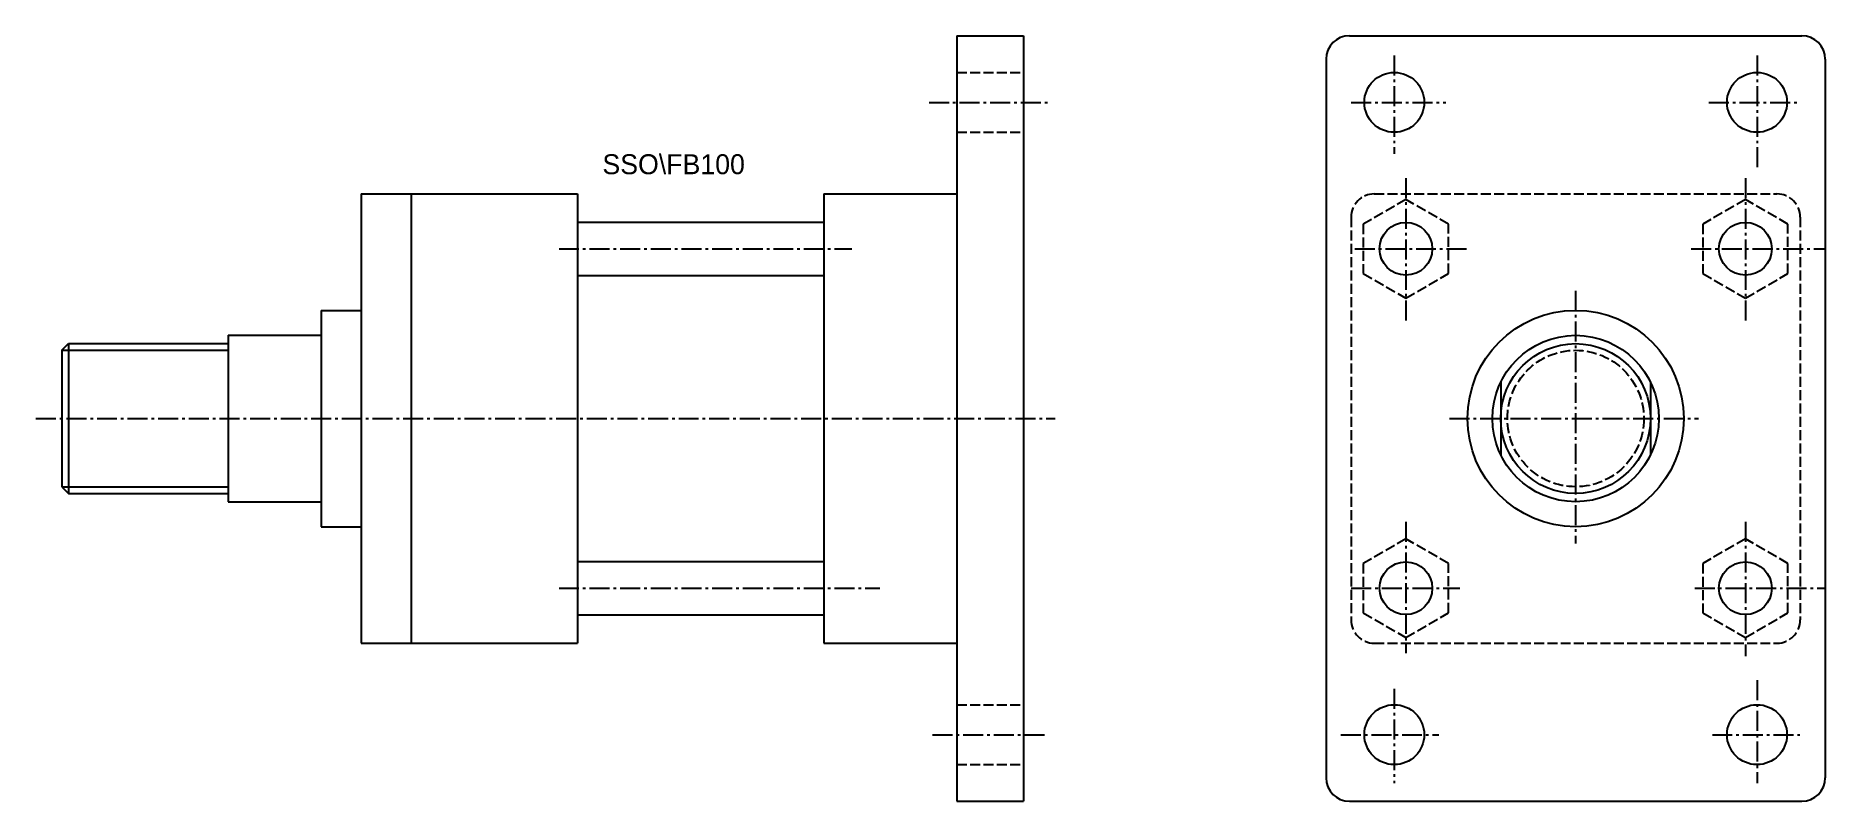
# Model space of a CAD drawing. Extents: x 130 to 667, y 147 to 377.
import ezdxf

# ---------------------------------------------------------------- set-up
doc = ezdxf.new("R2010")
doc.units = 0
doc.header["$MEASUREMENT"] = 0
doc.linetypes.add('DASHED', pattern=[4, 3, -1])
doc.linetypes.add('SCENTER', pattern=[9.2, 6, -1.2, 0.8, -1.2])
for name, color, linetype in [('CON', 2, 'CONTINUOUS'), ('DAS', 3, 'DASHED'), ('SCEN', 1, 'SCENTER'), ('UTI', 7, 'CONTINUOUS')]:
    doc.layers.add(name, color=color, linetype=linetype)

msp = doc.modelspace()

# ---------------------------------------------------------------- linework, layer by layer
at = {"layer": 'CON'}
for p, q in [((406.38, 376.92), (426.38, 376.92)), ((406.38, 376.92), (406.38, 146.92)), ((426.38, 376.92), (426.38, 146.92)), ((524.33, 376.92), (660.33, 376.92)), ((517.33, 369.92), (517.33, 153.92)), ((667.33, 369.92), (667.33, 153.92)), ((227.38, 329.42), (227.38, 194.42)), ((227.38, 329.42), (292.38, 329.42)), ((242.38, 329.42), (242.38, 194.42)), ((292.38, 329.42), (292.38, 194.42)), ((366.38, 329.42), (366.38, 194.42)), ((366.38, 329.42), (406.38, 329.42)), ((292.38, 320.92), (366.38, 320.92)), ((292.38, 304.92), (366.38, 304.92)), ((215.38, 294.42), (215.38, 229.42)), ((215.38, 294.42), (227.38, 294.42)), ((187.38, 286.92), (215.38, 286.92)), ((187.38, 286.92), (187.38, 236.92)), ((137.38, 282.42), (139.38, 284.42)), ((137.38, 282.42), (137.38, 241.42)), ((139.38, 284.42), (187.38, 284.42)), ((139.38, 284.42), (139.38, 239.42)), ((569.83, 272.82), (569.83, 251.03)), ((614.83, 272.82), (614.83, 251.03)), ((137.38, 241.42), (139.38, 239.42)), ((139.38, 239.42), (187.38, 239.42)), ((187.38, 236.92), (215.38, 236.92)), ((215.38, 229.42), (227.38, 229.42)), ((292.38, 218.92), (366.38, 218.92)), ((292.38, 202.92), (366.38, 202.92)), ((227.38, 194.42), (292.38, 194.42)), ((366.38, 194.42), (406.38, 194.42)), ((406.38, 146.92), (426.38, 146.92)), ((524.33, 146.92), (660.33, 146.92))]:
    msp.add_line(p, q, dxfattribs=at)
for centre, radius in [((537.83, 356.92), 9), ((646.83, 356.92), 9), ((541.33, 312.92), 7.93), ((643.33, 312.92), 7.93), ((592.33, 261.92), 32.5), ((592.33, 261.92), 25), ((592.33, 261.92), 22.5), ((541.33, 210.92), 7.93), ((643.33, 210.92), 7.93), ((537.83, 166.92), 9), ((646.83, 166.92), 9)]:
    msp.add_circle(centre, radius, dxfattribs=at)
for centre, start, end in [((524.33, 369.92), 90, 180), ((660.33, 369.92), 0, 90), ((524.33, 153.92), 180, 270), ((660.33, 153.92), 270, 0)]:
    msp.add_arc(centre, 7, start, end, dxfattribs=at)
at = {"layer": 'DAS'}
for p, q in [((406.38, 365.92), (426.38, 365.92)), ((406.38, 347.92), (426.38, 347.92)), ((531.83, 329.42), (652.83, 329.42)), ((524.83, 322.42), (524.83, 201.42)), ((659.83, 322.42), (659.83, 201.42)), ((531.83, 194.42), (652.83, 194.42)), ((406.38, 175.92), (426.38, 175.92)), ((406.38, 157.92), (426.38, 157.92))]:
    msp.add_line(p, q, dxfattribs=at)
for points in [[(541.33, 327.73), (528.51, 320.33), (528.51, 305.52), (541.33, 298.12), (554.14, 305.52), (554.14, 320.33)], [(643.33, 327.73), (630.51, 320.33), (630.51, 305.52), (643.33, 298.12), (656.14, 305.52), (656.14, 320.33)], [(541.33, 225.73), (528.51, 218.33), (528.51, 203.52), (541.33, 196.12), (554.14, 203.52), (554.14, 218.33)], [(643.33, 225.73), (630.51, 218.33), (630.51, 203.52), (643.33, 196.12), (656.14, 203.52), (656.14, 218.33)]]:
    msp.add_lwpolyline(points, close=True, dxfattribs=at)
msp.add_circle((592.33, 261.92), 20.5, dxfattribs=at)
for centre, start, end in [((531.83, 322.42), 90, 180), ((652.83, 322.42), 0, 90), ((531.83, 201.42), 180, 270), ((652.83, 201.42), 270, 0)]:
    msp.add_arc(centre, 7, start, end, dxfattribs=at)
at = {"layer": 'SCEN'}
for p, q in [((537.83, 371.01), (537.83, 341.43)), ((646.83, 371.01), (646.83, 336.92)), ((398.02, 356.92), (433.72, 356.92)), ((524.91, 356.92), (553.35, 356.92)), ((632.36, 356.92), (659.74, 356.92)), ((541.33, 334.14), (541.33, 291.28)), ((643.33, 334.14), (643.33, 291.28)), ((286.83, 312.92), (374.84, 312.92)), ((525.96, 312.92), (559.67, 312.92)), ((627.09, 312.92), (667.33, 312.92)), ((592.33, 300.28), (592.33, 224.41)), ((129.59, 261.92), (435.89, 261.92)), ((554.4, 261.92), (629.2, 261.92)), ((667.2, 261.92), (667.33, 261.92)), ((541.33, 230.84), (541.33, 191.44)), ((643.33, 230.84), (643.33, 190.51)), ((286.83, 210.92), (383.27, 210.92)), ((524.91, 210.92), (557.56, 210.92)), ((628.14, 210.92), (667.33, 210.92)), ((646.83, 183.26), (646.83, 152.39)), ((537.83, 180.69), (537.83, 152.39)), ((399.07, 166.92), (432.67, 166.92)), ((521.75, 166.92), (551.24, 166.92)), ((633.41, 166.92), (659.74, 166.92))]:
    msp.add_line(p, q, dxfattribs=at)
at = {"layer": 'UTI'}
for p, q in [((137.38, 282.42), (187.38, 282.42)), ((137.38, 241.42), (187.38, 241.42))]:
    msp.add_line(p, q, dxfattribs=at)

# ---------------------------------------------------------------- texts
msp.add_text('SSO\\FB100', height=6, dxfattribs=at).set_placement((299.87, 335.33))

doc.saveas('drawing.dxf')
